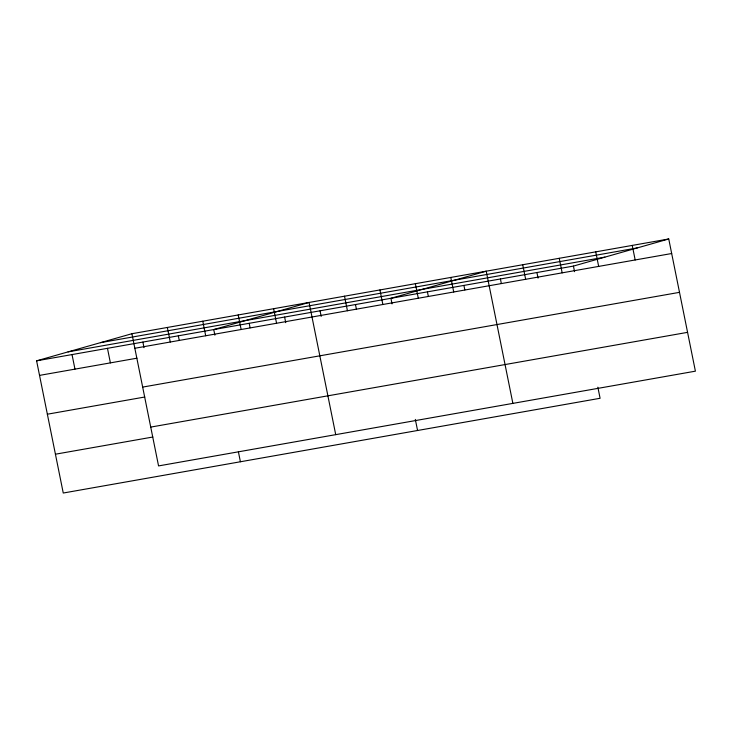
<?xml version="1.0" encoding="UTF-8"?>
<svg xmlns="http://www.w3.org/2000/svg" width="732" height="732" viewBox="0 0 732 732"><rect width="100%" height="100%" fill="white"/><g stroke="black" fill="none" stroke-linecap="round" stroke-linejoin="round"><path stroke-width="1.1" d="M597.852 387.191L600.094 398.281L63.254 493.029L36.6 360.83L131.906 333.719L668.746 238.971L695.4 371.17L158.56 465.918L131.906 333.719M36.6 360.83L573.44 266.082L668.746 238.971M100.458 342.668L637.288 247.919M68.049 351.882L604.888 257.133M134.844 348.267L671.683 253.519M39.537 375.388L136.966 358.186M142.667 387.091L679.506 292.343M47.36 414.211L144.799 397.009M150.737 427.095L687.568 332.346M55.431 454.206L152.86 437.013M632.238 245.412L635.175 259.97M595.738 251.854L598.666 266.411M573.44 266.082L574.565 271.682M559.23 258.295L562.167 272.853M536.931 272.524L538.057 278.123M522.721 264.737L525.658 279.295M500.423 278.974L501.329 283.449M512.876 403.378L486.222 271.188L390.915 298.299L392.041 303.899M463.923 285.416L464.82 289.89M450.793 277.437L453.721 291.995M427.415 291.858L428.321 296.332M415.355 283.687L418.292 298.244M415.328 419.409L417.569 430.498M379.926 289.945L382.863 304.494M355.478 304.549L356.383 309.032M344.498 296.195L347.435 310.752M320.049 310.807L321.174 316.407M335.723 434.652L309.069 302.453L213.753 329.565L214.888 335.165M284.62 317.057L285.745 322.656M273.631 308.703L276.568 323.26M249.191 323.315L250.088 327.79M238.202 314.961L241.139 329.51M238.394 451.781L240.407 461.764M202.773 321.211L205.701 335.768M178.324 335.823L179.23 340.298M167.344 327.46L170.272 342.018M142.896 342.073L144.021 347.673M107.467 348.322L110.395 362.88M72.029 354.581L74.966 369.129"/></g></svg>
